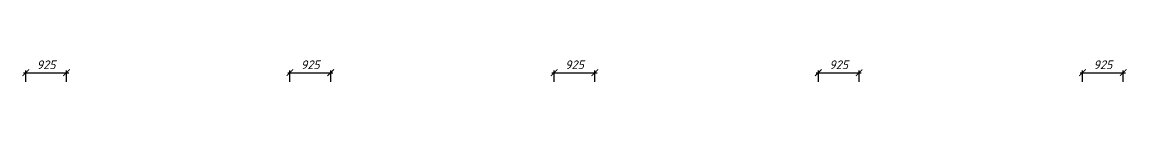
# Model space of a CAD drawing. Header units: millimetres. Extents: x -261261 to 40490, y -238222 to -44846.
# Drawn here: x 15399 to 40490, y -115213 to -114644 of the extents above; entities that cross this region are included whole.
import ezdxf

# ---------------------------------------------------------------- set-up
doc = ezdxf.new("R2010")
doc.units = ezdxf.units.MM
doc.header["$MEASUREMENT"] = 0
doc.layers.get('0').update_dxf_attribs({"lineweight": 5})
doc.layers.add('размеры', color=7, linetype='Continuous', lineweight=5)
doc.styles.get("Standard").update_dxf_attribs({"font": 'isocpeui.ttf'})
doc.styles.add('STEP PR', font='isocpeui.ttf')
doc.dimstyles.get("Standard").update_dxf_attribs({"dimtxt": 200, "dimasz": 150, "dimexe": 50, "dimexo": 50, "dimgap": 80, "dimtad": 1, "dimdec": 0, "dimzin": 0, "dimdsep": 46, "dimtxsty": 'Standard', "dimblk": 'ARCHTICK', "dimcen": 5, "dimdle": 50, "dimadec": 0, "dimazin": 0, "dimtfac": 1, "dimtdec": 0, "dimtofl": 0, "dimtmove": 1, "dimatfit": 3, "dimfxl": 1, "dimtolj": 1, "dimtzin": 0, "dimarcsym": 0})

# ---------------------------------------------------------------- blocks, each defined once
blk = doc.blocks.new('_ArchTick')
at = {"color": 0, "linetype": 'ByBlock', "const_width": 0.15}
blk.add_lwpolyline([(-0.5, -0.5), (0.5, 0.5)], dxfattribs=at)
blk = doc.blocks.new('*D588')
at = {"layer": 'Defpoints', "color": 0, "lineweight": 0, "transparency": 16777216}
for p in [(16407, -114955), (15482, -115213), (16407, -115213)]:
    blk.add_point(p, dxfattribs=at)
at = {"layer": 'размеры', "color": 0, "lineweight": -2, "transparency": 16777216}
for p, q in [((15482, -115163), (15482, -114905)), ((16407, -115163), (16407, -114905)), ((15432, -114955), (16457, -114955))]:
    blk.add_line(p, q, dxfattribs=at)
at = {"layer": 'размеры', "color": 0, "lineweight": -2, "transparency": 16777216, "xscale": 150, "yscale": 150, "zscale": 150, "rotation": 180}
blk.add_blockref('_ArchTick', (15482, -114955), dxfattribs=at)
at = {"layer": 'размеры', "color": 0, "lineweight": -2, "transparency": 16777216, "xscale": 150, "yscale": 150, "zscale": 150}
blk.add_blockref('_ArchTick', (16407, -114955), dxfattribs=at)
at = {"layer": 'размеры', "color": 0, "transparency": 16777216, "insert": (15944, -114775), "char_height": 200, "attachment_point": 5, "style": 'STEP PR'}
blk.add_mtext('\\A1;925', dxfattribs=at)
blk = doc.blocks.new('*D589')
at = {"layer": 'Defpoints', "color": 0, "lineweight": 0, "transparency": 16777216}
for p in [(22407, -114955), (21482, -115213), (22407, -115213)]:
    blk.add_point(p, dxfattribs=at)
at = {"layer": 'размеры', "color": 0, "lineweight": -2, "transparency": 16777216}
for p, q in [((21482, -115163), (21482, -114905)), ((22407, -115163), (22407, -114905)), ((21432, -114955), (22457, -114955))]:
    blk.add_line(p, q, dxfattribs=at)
at = {"layer": 'размеры', "color": 0, "lineweight": -2, "transparency": 16777216, "xscale": 150, "yscale": 150, "zscale": 150, "rotation": 180}
blk.add_blockref('_ArchTick', (21482, -114955), dxfattribs=at)
at = {"layer": 'размеры', "color": 0, "lineweight": -2, "transparency": 16777216, "xscale": 150, "yscale": 150, "zscale": 150}
blk.add_blockref('_ArchTick', (22407, -114955), dxfattribs=at)
at = {"layer": 'размеры', "color": 0, "transparency": 16777216, "insert": (21944, -114775), "char_height": 200, "attachment_point": 5, "style": 'STEP PR'}
blk.add_mtext('\\A1;925', dxfattribs=at)
blk = doc.blocks.new('*D590')
at = {"layer": 'Defpoints', "color": 0, "lineweight": 0, "transparency": 16777216}
for p in [(28407, -114955), (27482, -115213), (28407, -115213)]:
    blk.add_point(p, dxfattribs=at)
at = {"layer": 'размеры', "color": 0, "lineweight": -2, "transparency": 16777216}
for p, q in [((27482, -115163), (27482, -114905)), ((28407, -115163), (28407, -114905)), ((27432, -114955), (28457, -114955))]:
    blk.add_line(p, q, dxfattribs=at)
at = {"layer": 'размеры', "color": 0, "lineweight": -2, "transparency": 16777216, "xscale": 150, "yscale": 150, "zscale": 150, "rotation": 180}
blk.add_blockref('_ArchTick', (27482, -114955), dxfattribs=at)
at = {"layer": 'размеры', "color": 0, "lineweight": -2, "transparency": 16777216, "xscale": 150, "yscale": 150, "zscale": 150}
blk.add_blockref('_ArchTick', (28407, -114955), dxfattribs=at)
at = {"layer": 'размеры', "color": 0, "transparency": 16777216, "insert": (27944, -114775), "char_height": 200, "attachment_point": 5, "style": 'STEP PR'}
blk.add_mtext('\\A1;925', dxfattribs=at)
blk = doc.blocks.new('*D591')
at = {"layer": 'Defpoints', "color": 0, "lineweight": 0, "transparency": 16777216}
for p in [(34407, -114955), (33482, -115213), (34407, -115213)]:
    blk.add_point(p, dxfattribs=at)
at = {"layer": 'размеры', "color": 0, "lineweight": -2, "transparency": 16777216}
for p, q in [((33482, -115163), (33482, -114905)), ((34407, -115163), (34407, -114905)), ((33432, -114955), (34457, -114955))]:
    blk.add_line(p, q, dxfattribs=at)
at = {"layer": 'размеры', "color": 0, "lineweight": -2, "transparency": 16777216, "xscale": 150, "yscale": 150, "zscale": 150, "rotation": 180}
blk.add_blockref('_ArchTick', (33482, -114955), dxfattribs=at)
at = {"layer": 'размеры', "color": 0, "lineweight": -2, "transparency": 16777216, "xscale": 150, "yscale": 150, "zscale": 150}
blk.add_blockref('_ArchTick', (34407, -114955), dxfattribs=at)
at = {"layer": 'размеры', "color": 0, "transparency": 16777216, "insert": (33944, -114775), "char_height": 200, "attachment_point": 5, "style": 'STEP PR'}
blk.add_mtext('\\A1;925', dxfattribs=at)
blk = doc.blocks.new('*D592')
at = {"layer": 'Defpoints', "color": 0, "lineweight": 0, "transparency": 16777216}
for p in [(40407, -114955), (39482, -115213), (40407, -115213)]:
    blk.add_point(p, dxfattribs=at)
at = {"layer": 'размеры', "color": 0, "lineweight": -2, "transparency": 16777216}
for p, q in [((39482, -115163), (39482, -114905)), ((40407, -115163), (40407, -114905)), ((39432, -114955), (40457, -114955))]:
    blk.add_line(p, q, dxfattribs=at)
at = {"layer": 'размеры', "color": 0, "lineweight": -2, "transparency": 16777216, "xscale": 150, "yscale": 150, "zscale": 150, "rotation": 180}
blk.add_blockref('_ArchTick', (39482, -114955), dxfattribs=at)
at = {"layer": 'размеры', "color": 0, "lineweight": -2, "transparency": 16777216, "xscale": 150, "yscale": 150, "zscale": 150}
blk.add_blockref('_ArchTick', (40407, -114955), dxfattribs=at)
at = {"layer": 'размеры', "color": 0, "transparency": 16777216, "insert": (39944, -114775), "char_height": 200, "attachment_point": 5, "style": 'STEP PR'}
blk.add_mtext('\\A1;925', dxfattribs=at)

msp = doc.modelspace()

# ---------------------------------------------------------------- dimensions: what is measured, and where the dimension line sits
at = {"layer": 'размеры'}
for base, p1, p2, picture, middle in [((16406.9, -114954.9), (15481.9, -115212.9), (16406.9, -115212.9), '*D588', (15944.4, -114774.9)), ((22406.8, -114954.9), (21481.8, -115212.9), (22406.8, -115212.9), '*D589', (21944.3, -114774.9)), ((28406.8, -114954.9), (27481.8, -115212.9), (28406.8, -115212.9), '*D590', (27944.3, -114774.9)), ((34406.8, -114955), (33481.8, -115213), (34406.8, -115213), '*D591', (33944.3, -114775)), ((40406.8, -114954.9), (39481.8, -115212.9), (40406.8, -115212.9), '*D592', (39944.3, -114774.9))]:
    dim = msp.add_linear_dim(base=base, p1=p1, p2=p2, dimstyle='Standard', override={"dimtxsty": 'STEP PR'}, dxfattribs=at)
    dim.commit()
    dim.dimension.update_dxf_attribs({"geometry": picture, "text_midpoint": middle})

doc.saveas('drawing.dxf')
